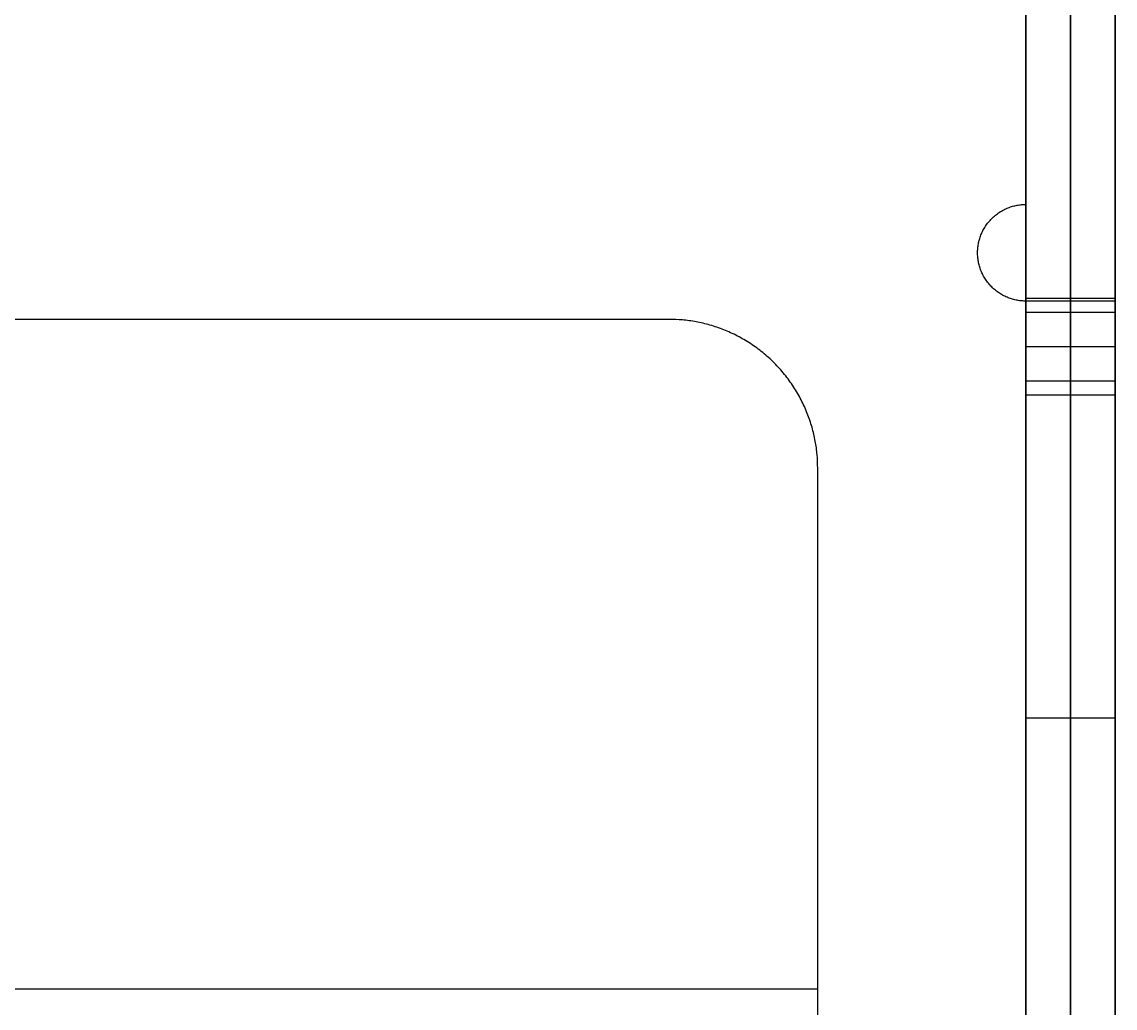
# Model space of a CAD drawing. Header units: millimetres. Extents: x -3003 to 2440, y -88 to 1748.
# Drawn here: x -2626.1 to -2552.5, y 694.6 to 760.9 of the extents above; entities that cross this region are included whole.
import ezdxf

# ---------------------------------------------------------------- set-up
doc = ezdxf.new("R2010")
doc.units = ezdxf.units.MM
doc.header["$MEASUREMENT"] = 0
doc.layers.add('ASSEMBLY', color=7, linetype='Continuous', true_color=0x000000)

msp = doc.modelspace()

# ---------------------------------------------------------------- linework, layer by layer
at = {"layer": 'ASSEMBLY'}
for p, q in [((-2558.55, 1014.865, 321), (-2558.55, 636.865, 321)), ((-2552.55, 1014.865, 321), (-2552.55, 636.865, 321)), ((-2682.55, 695.865), (-2572.55, 695.865)), ((-2682.55, 695.865, 6), (-2572.55, 695.865, 6))]:
    msp.add_line(p, q, dxfattribs=at)
for points in [[(-2558.55, 1020.865, 636), (-2558.55, 825.865, 636), (-2558.55, 630.865, 636)], [(-2555.55, 1020.865, 636), (-2555.55, 825.865, 636), (-2555.55, 630.865, 636)], [(-2552.55, 1020.865, 636), (-2552.55, 825.865, 636), (-2552.55, 630.865, 636)], [(-2558.55, 742.293, 6), (-2558.55, 769.436, 6), (-2558.55, 798.008, 6)], [(-2555.55, 742.293, 6), (-2555.55, 769.436, 6), (-2555.55, 798.008, 6)], [(-2552.55, 742.293, 6), (-2552.55, 769.436, 6), (-2552.55, 798.008, 6)], [(-2558.55, 748.593, 6), (-2558.55, 771.065, 6), (-2558.55, 791.708, 6)], [(-2558.55, 748.593, 12), (-2558.55, 771.065, 12), (-2558.55, 791.708, 12)], [(-2558.55, 748.593, 9), (-2558.55, 771.065, 9), (-2558.55, 791.708, 9)], [(-2558.55, 748.593, 6), (-2558.55, 748.593, 9), (-2558.55, 748.593, 12)], [(-2561.8, 745.343, 6), (-2561.8, 745.343, 9), (-2561.8, 745.343, 12)], [(-2558.55, 742.293, 12), (-2555.55, 742.293, 12), (-2552.55, 742.293, 12)], [(-2558.55, 742.293, 12), (-2558.55, 742.293, 9), (-2558.55, 742.293, 6)], [(-2558.55, 742.293, 6), (-2555.55, 742.293, 6), (-2552.55, 742.293, 6)], [(-2558.55, 742.293, 9), (-2555.55, 742.293, 9), (-2552.55, 742.293, 9)], [(-2552.55, 742.093, 6), (-2555.55, 742.093, 6), (-2558.55, 742.093, 6)], [(-2558.55, 742.093, 6), (-2558.55, 742.093, 9), (-2558.55, 742.093, 12)], [(-2552.55, 742.093, 12), (-2555.55, 742.093, 12), (-2558.55, 742.093, 12)], [(-2552.55, 742.093, 9), (-2555.55, 742.093, 9), (-2558.55, 742.093, 9)], [(-2555.55, 742.293, 12), (-2555.55, 742.293, 9), (-2555.55, 742.293, 6)], [(-2555.55, 742.093, 6), (-2555.55, 742.093, 9), (-2555.55, 742.093, 12)], [(-2552.55, 742.293, 12), (-2552.55, 742.293, 9), (-2552.55, 742.293, 6)], [(-2552.55, 686.779, 6), (-2552.55, 714.951, 6), (-2552.55, 742.093, 6)], [(-2552.55, 742.093, 6), (-2552.55, 742.093, 9), (-2552.55, 742.093, 12)], [(-2552.55, 686.779, 12), (-2552.55, 714.951, 12), (-2552.55, 742.093, 12)], [(-2552.55, 686.779, 9), (-2552.55, 714.951, 9), (-2552.55, 742.093, 9)], [(-2558.55, 741.341, 14.298), (-2555.55, 741.341, 14.298), (-2552.55, 741.341, 14.298)], [(-2582.55, 740.865), (-2627.55, 740.865), (-2672.55, 740.865)], [(-2582.55, 740.865, 6), (-2627.55, 740.865, 6), (-2672.55, 740.865, 6)], [(-2582.55, 740.865, 3), (-2627.55, 740.865, 3), (-2672.55, 740.865, 3)], [(-2582.55, 740.865), (-2582.55, 740.865, 3), (-2582.55, 740.865, 6)], [(-2558.55, 739.043, 15.25), (-2555.55, 739.043, 15.25), (-2552.55, 739.043, 15.25)], [(-2575.479, 737.936), (-2575.479, 737.936, 3), (-2575.479, 737.936, 6)], [(-2558.55, 736.745, 14.298), (-2555.55, 736.745, 14.298), (-2552.55, 736.745, 14.298)], [(-2558.55, 693.079, 12), (-2558.55, 713.722, 12), (-2558.55, 735.793, 12)], [(-2558.55, 735.793, 12), (-2555.55, 735.793, 12), (-2552.55, 735.793, 12)], [(-2555.55, 693.079, 12), (-2555.55, 713.722, 12), (-2555.55, 735.793, 12)], [(-2552.55, 693.079, 12), (-2552.55, 713.722, 12), (-2552.55, 735.793, 12)], [(-2572.55, 660.865), (-2572.55, 695.865), (-2572.55, 730.865)], [(-2572.55, 730.865), (-2572.55, 730.865, 3), (-2572.55, 730.865, 6)], [(-2572.55, 660.865, 6), (-2572.55, 695.865, 6), (-2572.55, 730.865, 6)], [(-2572.55, 660.865, 3), (-2572.55, 695.865, 3), (-2572.55, 730.865, 3)], [(-2552.55, 714.693, 6), (-2552.55, 714.693, 9), (-2552.55, 714.693, 12)], [(-2558.55, 714.079, 12), (-2555.55, 714.079, 12), (-2552.55, 714.079, 12)], [(-2572.55, 695.865), (-2572.55, 695.865, 3), (-2572.55, 695.865, 6)]]:
    msp.add_open_spline(points, degree=2, dxfattribs=at)
for points, weights, knots in [([(-2558.55, 742.093, 6), (-2561.8, 742.093, 6), (-2561.8, 745.343, 6), (-2561.8, 748.593, 6), (-2558.55, 748.593, 6)], [1, 0.707106781187, 1, 0.707106781187, 1], [-311.79124, -311.79124, -311.79124, -306.686152, -306.686152, -301.581064, -301.581064, -301.581064]), ([(-2558.55, 742.093, 12), (-2561.8, 742.093, 12), (-2561.8, 745.343, 12), (-2561.8, 748.593, 12), (-2558.55, 748.593, 12)], [1, 0.707106781187, 1, 0.707106781187, 1], [-311.79124, -311.79124, -311.79124, -306.686152, -306.686152, -301.581064, -301.581064, -301.581064]), ([(-2558.55, 742.093, 9), (-2561.8, 742.093, 9), (-2561.8, 745.343, 9), (-2561.8, 748.593, 9), (-2558.55, 748.593, 9)], [1, 0.707106781187, 1, 0.707106781187, 1], [-311.79124, -311.79124, -311.79124, -306.686152, -306.686152, -301.581064, -301.581064, -301.581064]), ([(-2558.55, 735.793, 12), (-2558.55, 735.793, 13.346), (-2558.55, 736.745, 14.298), (-2558.55, 737.697, 15.25), (-2558.55, 739.043, 15.25), (-2558.55, 740.39, 15.25), (-2558.55, 741.341, 14.298), (-2558.55, 742.293, 13.346), (-2558.55, 742.293, 12)], [1, 0.923879512653, 1, 0.923879512653, 1, 0.923879512653, 1, 0.923879512653, 1], [-267.852783, -267.852783, -267.852783, -265.300238, -265.300238, -262.747694, -262.747694, -260.19515, -260.19515, -257.642605, -257.642605, -257.642605]), ([(-2555.55, 735.793, 12), (-2555.55, 735.793, 13.346), (-2555.55, 736.745, 14.298), (-2555.55, 737.697, 15.25), (-2555.55, 739.043, 15.25), (-2555.55, 740.39, 15.25), (-2555.55, 741.341, 14.298), (-2555.55, 742.293, 13.346), (-2555.55, 742.293, 12)], [1, 0.923879512653, 1, 0.923879512653, 1, 0.923879512653, 1, 0.923879512653, 1], [-267.852783, -267.852783, -267.852783, -265.300238, -265.300238, -262.747694, -262.747694, -260.19515, -260.19515, -257.642605, -257.642605, -257.642605]), ([(-2552.55, 735.793, 12), (-2552.55, 735.793, 13.346), (-2552.55, 736.745, 14.298), (-2552.55, 737.697, 15.25), (-2552.55, 739.043, 15.25), (-2552.55, 740.39, 15.25), (-2552.55, 741.341, 14.298), (-2552.55, 742.293, 13.346), (-2552.55, 742.293, 12)], [1, 0.923879512653, 1, 0.923879512653, 1, 0.923879512653, 1, 0.923879512653, 1], [-267.852783, -267.852783, -267.852783, -265.300238, -265.300238, -262.747694, -262.747694, -260.19515, -260.19515, -257.642605, -257.642605, -257.642605])]:
    msp.add_rational_spline(points, weights, degree=2, knots=knots, dxfattribs=at)
for points in [[(-2572.55, 730.865), (-2572.55, 740.865), (-2582.55, 740.865)], [(-2572.55, 730.865, 6), (-2572.55, 740.865, 6), (-2582.55, 740.865, 6)], [(-2572.55, 730.865, 3), (-2572.55, 740.865, 3), (-2582.55, 740.865, 3)]]:
    msp.add_rational_spline(points, [1, 0.707106781187, 1], degree=2, dxfattribs=at)

doc.saveas('drawing.dxf')
